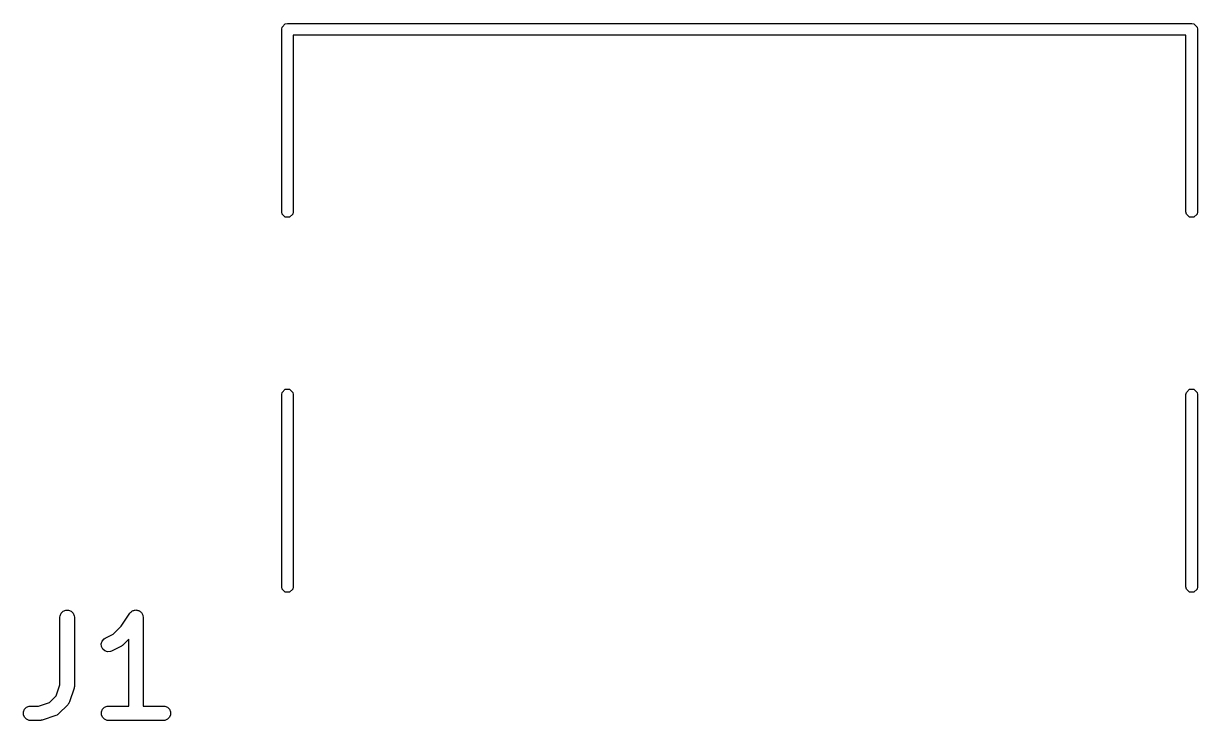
# Model space of a CAD drawing. Extents: x 117.1 to 211, y -138.1 to -43.1.
# Drawn here: x 122.91 to 135.11, y -50.31 to -43.06 of the extents above; entities that cross this region are included whole.
import ezdxf

# ---------------------------------------------------------------- set-up
doc = ezdxf.new("R2010")
doc.units = 0
doc.layers.add('BLACK', color=7, linetype='CONTINUOUS')

msp = doc.modelspace()

# ---------------------------------------------------------------- linework, layer by layer
at = {"layer": 'BLACK', "linetype": 'CONTINUOUS'}
for p, q in [((125.598567, -43.101039), (125.631039, -43.068567)), ((125.631039, -43.068567), (125.654, -43.064)), ((125.654, -43.064), (135.054, -43.064)), ((135.054, -43.064), (135.076961, -43.068567)), ((135.076961, -43.068567), (135.109433, -43.101039)), ((125.594, -43.124), (125.598567, -43.101039)), ((125.594, -45.024), (125.594, -43.124)), ((134.994, -43.184), (125.714, -43.184)), ((125.714, -43.184), (125.714, -45.024)), ((134.994, -45.024), (134.994, -43.184)), ((135.109433, -43.101039), (135.114, -43.124)), ((135.114, -43.124), (135.114, -45.024)), ((125.598567, -45.046961), (125.594, -45.024)), ((125.714, -45.024), (125.709433, -45.046961)), ((134.998567, -45.046961), (134.994, -45.024)), ((135.114, -45.024), (135.109433, -45.046961)), ((125.631039, -45.079433), (125.598567, -45.046961)), ((125.676961, -45.079433), (125.631039, -45.079433)), ((125.709433, -45.046961), (125.676961, -45.079433)), ((135.031039, -45.079433), (134.998567, -45.046961)), ((135.076961, -45.079433), (135.031039, -45.079433)), ((135.109433, -45.046961), (135.076961, -45.079433)), ((125.594, -46.924), (125.598567, -46.901039)), ((125.594, -48.924), (125.594, -46.924)), ((125.598567, -46.901039), (125.631039, -46.868567)), ((125.631039, -46.868567), (125.676961, -46.868567)), ((125.676961, -46.868567), (125.709433, -46.901039)), ((125.709433, -46.901039), (125.714, -46.924)), ((125.714, -46.924), (125.714, -48.924)), ((134.994, -46.924), (134.998567, -46.901039)), ((134.994, -48.924), (134.994, -46.924)), ((134.998567, -46.901039), (135.031039, -46.868567)), ((135.031039, -46.868567), (135.076961, -46.868567)), ((135.076961, -46.868567), (135.109433, -46.901039)), ((135.109433, -46.901039), (135.114, -46.924)), ((135.114, -46.924), (135.114, -48.924)), ((125.598567, -48.946961), (125.594, -48.924)), ((125.714, -48.924), (125.709433, -48.946961)), ((134.998567, -48.946961), (134.994, -48.924)), ((135.114, -48.924), (135.109433, -48.946961)), ((125.631039, -48.979433), (125.598567, -48.946961)), ((125.676961, -48.979433), (125.631039, -48.979433)), ((125.709433, -48.946961), (125.676961, -48.979433)), ((135.031039, -48.979433), (134.998567, -48.946961)), ((135.076961, -48.979433), (135.031039, -48.979433)), ((135.109433, -48.946961), (135.076961, -48.979433)), ((123.302306, -49.197151), (123.322998, -49.176459)), ((123.322998, -49.176459), (123.350034, -49.16526)), ((123.350034, -49.16526), (123.379298, -49.16526)), ((123.379298, -49.16526), (123.406334, -49.176459)), ((123.406334, -49.176459), (123.427026, -49.197151)), ((124.032033, -49.181709), (124.037284, -49.176459)), ((124.037284, -49.176459), (124.044073, -49.173646)), ((124.044073, -49.173646), (124.050179, -49.169558)), ((124.050179, -49.169558), (124.057459, -49.168101)), ((124.057459, -49.168101), (124.06432, -49.16526)), ((124.06432, -49.16526), (124.071668, -49.16526)), ((124.071668, -49.16526), (124.078873, -49.163819)), ((124.078873, -49.163819), (124.086157, -49.16526)), ((124.086157, -49.16526), (124.093584, -49.16526)), ((124.093584, -49.16526), (124.100372, -49.168072)), ((124.100372, -49.168072), (124.107581, -49.169498)), ((124.107581, -49.169498), (124.11376, -49.173617)), ((124.11376, -49.173617), (124.12062, -49.176459)), ((124.12062, -49.176459), (124.125813, -49.181652)), ((123.289666, -49.238819), (123.291107, -49.224187)), ((123.289666, -49.940934), (123.289666, -49.238819)), ((123.291107, -49.224187), (123.302306, -49.197151)), ((123.427026, -49.197151), (123.438225, -49.224187)), ((123.438225, -49.224187), (123.439666, -49.238819)), ((123.439666, -49.238819), (123.439666, -49.953104)), ((123.925428, -49.333896), (124.016548, -49.197216)), ((124.016548, -49.197216), (124.016582, -49.197173)), ((124.016582, -49.197173), (124.016592, -49.197151)), ((124.016592, -49.197151), (124.016643, -49.197099)), ((124.016643, -49.197099), (124.025864, -49.185841)), ((124.025864, -49.185841), (124.032033, -49.181709)), ((124.125813, -49.181652), (124.13193, -49.18573)), ((124.13193, -49.18573), (124.136063, -49.191902)), ((124.136063, -49.191902), (124.141312, -49.197151)), ((124.141312, -49.197151), (124.144123, -49.203938)), ((124.144123, -49.203938), (124.148213, -49.210045)), ((124.148213, -49.210045), (124.149669, -49.217326)), ((124.149669, -49.217326), (124.152511, -49.224187)), ((124.152511, -49.224187), (124.153936, -49.238663)), ((124.153936, -49.238663), (124.153952, -49.23874)), ((124.153952, -49.23874), (124.153946, -49.238766)), ((124.153946, -49.238766), (124.153952, -49.238819)), ((124.153952, -49.238819), (124.153952, -50.163819)), ((123.759697, -49.457451), (123.844049, -49.415275)), ((123.844049, -49.415275), (123.925428, -49.333896)), ((123.718827, -49.515152), (123.728081, -49.487391)), ((123.720901, -49.544342), (123.718827, -49.515152)), ((123.733988, -49.570517), (123.720901, -49.544342)), ((123.728081, -49.487391), (123.747254, -49.465283)), ((123.747254, -49.465283), (123.759697, -49.457451)), ((123.922017, -49.543996), (123.826779, -49.591615)), ((123.928316, -49.540031), (123.922017, -49.543996)), ((123.930144, -49.539274), (123.928316, -49.540031)), ((123.9322, -49.537585), (123.930144, -49.539274)), ((123.93446, -49.536164), (123.9322, -49.537585)), ((123.935759, -49.534665), (123.93446, -49.536164)), ((123.941509, -49.529947), (123.935759, -49.534665)), ((124.003952, -49.467504), (123.941509, -49.529947)), ((124.003952, -50.163819), (124.003952, -49.467504)), ((123.756096, -49.58969), (123.733988, -49.570517)), ((123.783857, -49.598944), (123.756096, -49.58969)), ((123.813047, -49.59687), (123.783857, -49.598944)), ((123.826779, -49.591615), (123.813047, -49.59687)), ((123.251494, -50.055447), (123.289666, -49.940934)), ((123.435817, -49.976822), (123.388198, -50.119678)), ((123.437466, -49.969566), (123.435817, -49.976822)), ((123.438225, -49.967736), (123.437466, -49.969566)), ((123.438486, -49.965082), (123.438225, -49.967736)), ((123.439077, -49.962485), (123.438486, -49.965082)), ((123.439666, -49.953104), (123.438936, -49.96051)), ((123.438936, -49.96051), (123.439077, -49.962485)), ((123.066782, -50.163819), (123.181295, -50.125647)), ((123.181295, -50.125647), (123.251494, -50.055447)), ((123.370081, -50.148993), (123.274842, -50.244233)), ((123.379408, -50.137628), (123.370081, -50.148993)), ((123.380438, -50.135139), (123.379408, -50.137628)), ((123.382204, -50.133104), (123.380438, -50.135139)), ((123.388198, -50.119678), (123.382204, -50.133104)), ((122.910155, -50.224187), (122.921354, -50.197151)), ((122.910155, -50.253451), (122.910155, -50.224187)), ((122.921354, -50.280487), (122.910155, -50.253451)), ((122.921354, -50.197151), (122.942046, -50.176459)), ((122.942046, -50.176459), (122.969082, -50.16526)), ((122.969082, -50.16526), (122.983714, -50.163819)), ((122.983714, -50.163819), (123.066782, -50.163819)), ((123.245526, -50.262351), (123.102669, -50.30997)), ((123.258951, -50.256357), (123.245526, -50.262351)), ((123.260986, -50.254591), (123.258951, -50.256357)), ((123.263477, -50.25356), (123.260986, -50.254591)), ((123.274842, -50.244233), (123.263477, -50.25356)), ((123.719679, -50.224187), (123.730878, -50.197151)), ((123.719679, -50.253451), (123.719679, -50.224187)), ((123.730878, -50.280487), (123.719679, -50.253451)), ((123.730878, -50.197151), (123.75157, -50.176459)), ((123.75157, -50.176459), (123.778606, -50.16526)), ((123.778606, -50.16526), (123.793238, -50.163819)), ((123.793238, -50.163819), (124.003952, -50.163819)), ((124.153952, -50.163819), (124.364666, -50.163819)), ((124.364666, -50.163819), (124.379298, -50.16526)), ((124.379298, -50.16526), (124.406334, -50.176459)), ((124.406334, -50.176459), (124.427026, -50.197151)), ((124.427026, -50.197151), (124.438225, -50.224187)), ((124.438225, -50.253451), (124.427026, -50.280487)), ((124.438225, -50.224187), (124.438225, -50.253451)), ((122.942046, -50.301179), (122.921354, -50.280487)), ((122.969082, -50.312378), (122.942046, -50.301179)), ((122.983714, -50.313819), (122.969082, -50.312378)), ((123.078952, -50.313819), (122.983714, -50.313819)), ((123.086357, -50.313089), (123.078952, -50.313819)), ((123.088332, -50.31323), (123.086357, -50.313089)), ((123.090929, -50.312639), (123.088332, -50.31323)), ((123.093584, -50.312378), (123.090929, -50.312639)), ((123.095415, -50.311619), (123.093584, -50.312378)), ((123.102669, -50.30997), (123.095415, -50.311619)), ((123.75157, -50.301179), (123.730878, -50.280487)), ((123.778606, -50.312378), (123.75157, -50.301179)), ((123.793238, -50.313819), (123.778606, -50.312378)), ((124.364666, -50.313819), (123.793238, -50.313819)), ((124.379298, -50.312378), (124.364666, -50.313819)), ((124.406334, -50.301179), (124.379298, -50.312378)), ((124.427026, -50.280487), (124.406334, -50.301179))]:
    msp.add_line(p, q, dxfattribs=at)

doc.saveas('drawing.dxf')
